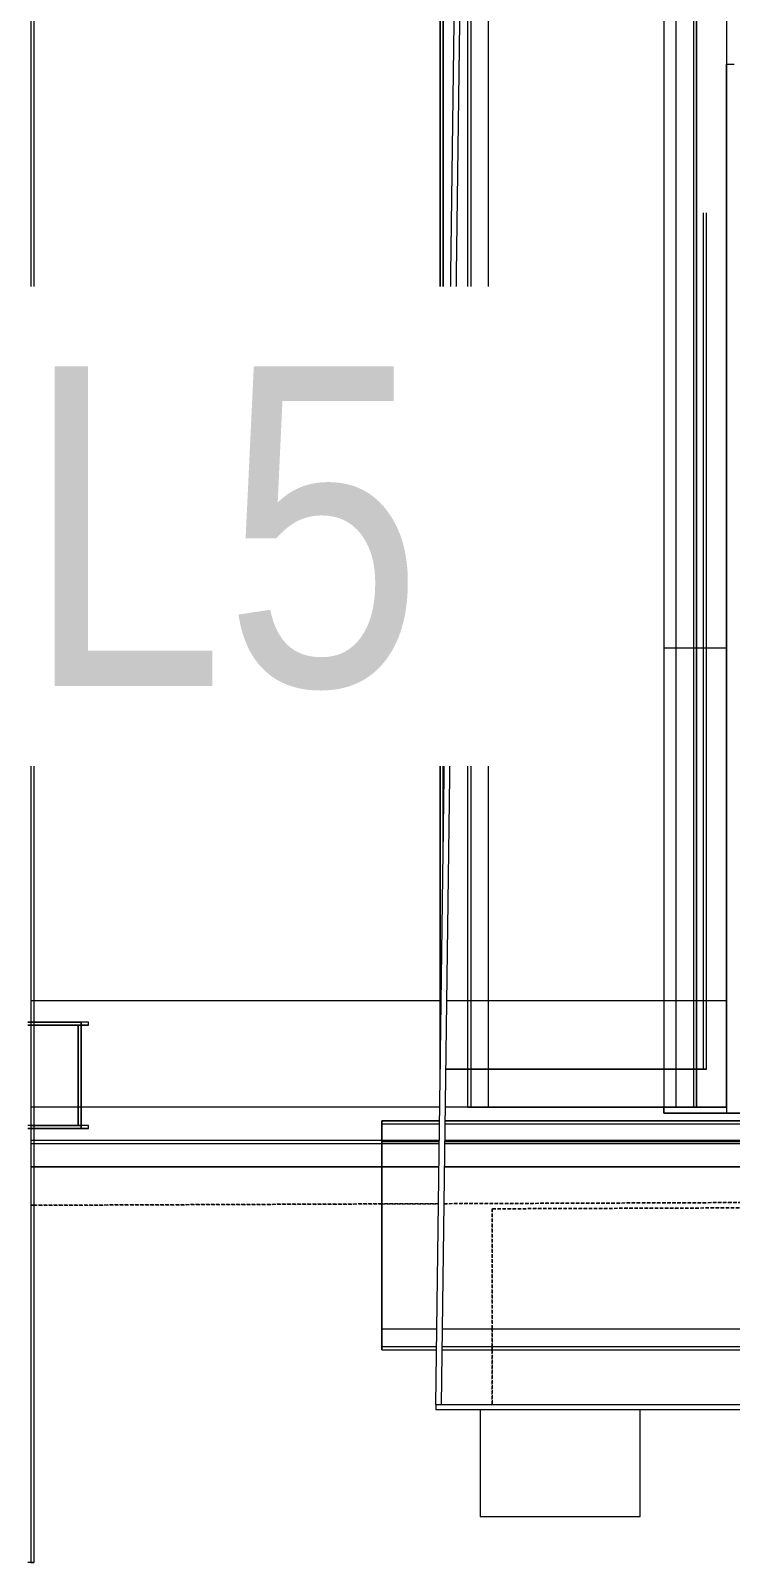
# Model space of a CAD drawing. Header units: centimetres. Extents: x -13617 to -9515, y -261 to 6553.
# Drawn here: x -12522.1 to -12456.4, y 2144 to 2287.9 of the extents above; entities that cross this region are included whole.
import ezdxf

# ---------------------------------------------------------------- set-up
doc = ezdxf.new("R2010")
doc.units = ezdxf.units.CM
for name, pattern in [('_Overhead', [0.47625, 0.3175, -0.15875]), ('_Overhead_2_', [0.47625, 0.3175, -0.15875]), ('Hidden', [0.714375, 0.47625, -0.238125])]:
    doc.linetypes.add(name, pattern=pattern)
for name, color, linetype, lineweight in [('A-DETL-HDLN', 7, 'Hidden', 9), ('A-FLOR', 7, 'Continuous', 9), ('A-GENM', 7, 'Continuous', 9), ('A-WALL', 7, 'Continuous', 9), ('E-LITE-EQPM', 7, 'Continuous', 9), ('E-LITE-EQPM-IDEN', 7, 'Continuous', 18), ('S-BEAM', 7, 'Continuous', 9), ('S-COLS', 7, 'Continuous', 9), ('S-FSTN', 7, 'Continuous', 9)]:
    doc.layers.add(name, color=color, linetype=linetype, lineweight=lineweight)
doc.styles.add('Arial_2', font='arial.ttf', dxfattribs={"width": 0.8, "height": 30})

# ---------------------------------------------------------------- blocks, each defined once
blk = doc.blocks.new('M_L Equal Angles - 25 x 25 mm-1491346-Planta patio maniobras')
at = {"layer": 'S-BEAM', "color": 254, "true_color": 0xcccccc}
for p, q in [((112.85, 1.36), (113.12, 1.36)), ((112.85, 1.36), (113.12, 1.36)), ((112.85, 1.04), (113.12, 1.04)), ((113.12, 1.36), (145.76, 1.36)), ((113.12, 1.36), (145.76, 1.36)), ((113.12, 1.04), (145.76, 1.04)), ((145.77, 1.36), (151.17, 1.36)), ((145.77, 1.36), (151.17, 1.36)), ((145.77, 1.04), (151.17, 1.04)), ((151.67, 1.36), (185.13, 1.36)), ((151.67, 1.36), (185.13, 1.36)), ((151.67, 1.04), (185.13, 1.04)), ((112.85, -1.14), (113.12, -1.14)), ((113.12, -1.14), (112.85, -1.14)), ((113.12, -1.14), (145.76, -1.14)), ((145.76, -1.14), (113.12, -1.14)), ((145.77, -1.14), (151.14, -1.14)), ((151.14, -1.14), (145.77, -1.14)), ((151.64, -1.14), (185.13, -1.14)), ((185.13, -1.14), (151.64, -1.14))]:
    blk.add_line(p, q, dxfattribs=at)
at = {"layer": 'S-BEAM', "color": 254, "linetype": 'Hidden', "true_color": 0xcccccc}
for p, q in [((112.85, 1.04), (113.12, 1.04)), ((113.12, 1.04), (145.76, 1.04)), ((145.77, 1.04), (151.17, 1.04)), ((151.67, 1.04), (185.13, 1.04))]:
    blk.add_line(p, q, dxfattribs=at)
blk = doc.blocks.new('M_L Equal Angles - 25 x 25 mm-1491318-Planta patio maniobras')
at = {"layer": 'S-BEAM', "color": 254, "true_color": 0xcccccc}
for p, q in [((112.85, 1.36), (113.12, 1.36)), ((112.85, 1.36), (113.12, 1.36)), ((112.85, 1.04), (113.12, 1.04)), ((113.12, 1.36), (145.76, 1.36)), ((113.12, 1.36), (145.76, 1.36)), ((113.12, 1.04), (145.76, 1.04)), ((145.77, 1.36), (151.17, 1.36)), ((145.77, 1.36), (151.17, 1.36)), ((145.77, 1.04), (151.17, 1.04)), ((151.67, 1.36), (185.13, 1.36)), ((151.67, 1.36), (185.13, 1.36)), ((151.67, 1.04), (185.13, 1.04)), ((112.85, -1.14), (113.12, -1.14)), ((113.12, -1.14), (112.85, -1.14)), ((113.12, -1.14), (145.76, -1.14)), ((145.76, -1.14), (113.12, -1.14)), ((145.77, -1.14), (151.14, -1.14)), ((151.14, -1.14), (145.77, -1.14)), ((151.64, -1.14), (185.13, -1.14)), ((185.13, -1.14), (151.64, -1.14))]:
    blk.add_line(p, q, dxfattribs=at)
at = {"layer": 'S-BEAM', "color": 254, "linetype": 'Hidden', "true_color": 0xcccccc}
for p, q in [((112.85, 1.04), (113.12, 1.04)), ((113.12, 1.04), (145.76, 1.04)), ((145.77, 1.04), (151.17, 1.04)), ((151.67, 1.04), (185.13, 1.04))]:
    blk.add_line(p, q, dxfattribs=at)
blk = doc.blocks.new('RVR_CERCHA_C01 - RVR_CERCHA_C01-1649010-Planta patio maniobras')
at = {"layer": 'S-BEAM', "color": 254, "true_color": 0xcccccc}
for p, q in [((0, 5), (-0.67, 5)), ((-0.67, 5), (-0.67, 4.7)), ((-0.67, 5), (0, 5)), ((-0.67, 4.7), (0, 4.7)), ((-0.67, 4.7), (0, 4.7)), ((0, 4.7), (0, 5)), ((0, -5), (0, 5)), ((0, -5), (0, 5)), ((0, 5), (0, -5)), ((0, 4.7), (0, -4.7)), ((0, -4.7), (0, 4.7)), ((0.04, -5), (0.04, 5)), ((0.04, 5), (4.44, 5)), ((0.04, 5), (2.09, 5)), ((0.04, 5), (4.44, 5)), ((4.44, 5), (0.04, 5)), ((0.04, 5), (4.44, 5)), ((2.09, 5), (0.04, 5)), ((0.04, 4.7), (4.71, 4.7)), ((0.04, 4.7), (4.44, 4.7)), ((4.44, 4.7), (0.04, 4.7)), ((4.44, 4.7), (0.04, 4.7)), ((4.44, 4.7), (0.3, 4.7)), ((0.3, 4.7), (0.3, -4.68)), ((0.3, -4.7), (0.3, 4.7)), ((0.3, 4.7), (2.09, 4.7)), ((2.09, 5), (4.71, 5)), ((4.71, 5), (2.09, 5)), ((2.09, 4.7), (4.71, 4.7)), ((4.44, 5), (4.71, 5)), ((4.44, 5), (4.71, 5)), ((4.71, 5), (4.44, 5)), ((4.44, 5), (4.71, 5)), ((4.44, 4.7), (4.71, 4.7)), ((4.71, 4.7), (4.44, 4.7)), ((4.71, 4.7), (4.44, 4.7)), ((4.71, 4.7), (4.44, 4.7)), ((4.71, 5), (5, 5)), ((5, 5), (4.71, 5)), ((4.71, 4.7), (5, 4.7)), ((4.71, 4.7), (5, 4.7)), ((0, -4.7), (-0.67, -4.7)), ((-0.67, -4.7), (-0.67, -5)), ((-0.67, -4.7), (0, -4.7)), ((-0.67, -5), (0, -5)), ((-0.67, -5), (0, -5)), ((0, -5), (0, -4.7)), ((0.04, -4.7), (4.44, -4.7)), ((0.04, -4.7), (4.71, -4.7)), ((4.44, -4.7), (0.04, -4.7)), ((4.44, -4.7), (0.04, -4.7)), ((2.09, -5), (0.04, -5)), ((0.04, -5), (4.44, -5)), ((4.44, -5), (0.04, -5)), ((4.44, -5), (0.04, -5)), ((4.44, -5), (0.04, -5)), ((0.04, -5), (2.09, -5)), ((0.3, -4.7), (4.44, -4.7)), ((2.09, -4.7), (0.3, -4.7)), ((4.71, -4.7), (2.09, -4.7)), ((4.71, -5), (2.09, -5)), ((2.09, -5), (4.71, -5)), ((4.44, -4.7), (4.71, -4.7)), ((4.71, -4.7), (4.44, -4.7)), ((4.71, -4.7), (4.44, -4.7)), ((4.44, -4.7), (4.71, -4.7)), ((4.44, -5), (4.71, -5)), ((4.71, -5), (4.44, -5)), ((4.71, -5), (4.44, -5)), ((4.71, -5), (4.44, -5)), ((4.71, -4.7), (5, -4.7)), ((5, -4.7), (4.71, -4.7)), ((5, -5), (4.71, -5)), ((4.71, -5), (5, -5))]:
    blk.add_line(p, q, dxfattribs=at)
blk = doc.blocks.new('Costanera Perfil Z - Parametrizado - Costanera Perfil Z - Parametrizado-1652053-Planta patio maniobras')
at = {"layer": 'S-BEAM', "color": 254, "true_color": 0xcccccc}
for p, q in [((8.63, 811.28), (8.63, -811.28)), ((8.9, -410.85), (8.9, -760.55)), ((8.9, -760.59), (8.9, -760.85)), ((8.9, -760.85), (8.9, -770.25)), ((8.9, -770.25), (8.9, -770.52)), ((8.9, -770.55), (8.9, -811.28)), ((8.63, -811.28), (8.34, -811.28)), ((8.63, -811.28), (8.9, -811.28)), ((8.9, -811.28), (8.63, -811.28))]:
    blk.add_line(p, q, dxfattribs=at)
blk = doc.blocks.new('RVR_Soporte Cercha _01 - RVR_Soporte Cercha _01-1653912-Planta patio maniobras')
at = {"layer": 'S-FSTN', "color": 253, "true_color": 0xaaaaaa}
for p, q in [((7.71, 5), (10.53, 5)), ((10.53, 5), (10.83, 5)), ((10.83, 5), (12.48, 5)), ((12.48, 5), (13.6, 5)), ((13.6, 5), (30.07, 5)), ((30.07, 5), (31.72, 5)), ((31.72, 5), (32.02, 5)), ((32.02, 5), (34.12, 5)), ((34.62, 5), (68.28, 5)), ((68.34, 5), (68.58, 5)), ((68.58, 5), (72.72, 5)), ((72.72, 5), (72.99, 5)), ((9.59, -5), (7.71, -5)), ((10.53, -5), (9.59, -5)), ((10.83, -5), (10.53, -5)), ((12.48, -5), (10.83, -5)), ((13.6, -5), (12.48, -5)), ((30.07, -5), (13.6, -5)), ((31.72, -5), (30.07, -5)), ((32.02, -5), (31.72, -5)), ((33.99, -5), (32.02, -5)), ((72.72, -5), (34.59, -5)), ((72.99, -5), (72.72, -5))]:
    blk.add_line(p, q, dxfattribs=at)
blk = doc.blocks.new('Costanera Perfil Z - Parametrizado - Costanera Perfil Z - Parametrizado-1658847-Planta patio maniobras')
at = {"layer": 'S-BEAM', "color": 254, "true_color": 0xcccccc}
for p, q in [((-10.45, 573.02), (-10.75, 573.02)), ((-10.75, 573.02), (-10.45, 573.02)), ((-10.75, 573.02), (-10.75, 567.88)), ((-10.75, 573.02), (-10.75, 567.88)), ((-8.8, 573.02), (-10.45, 573.02)), ((-10.45, 573.02), (-8.8, 573.02)), ((-8.8, 573.02), (-10.45, 573.02)), ((-10.45, 573.02), (-8.8, 573.02)), ((-10.45, 573.02), (-10.45, 567.87)), ((-10.45, 573.02), (-10.45, 567.87)), ((-8.8, 573.02), (-8.8, 567.85)), ((-8.8, 573.02), (-8.8, 567.85)), ((8.8, 573.02), (-8.75, 573.02)), ((-8.75, 573.02), (8.8, 573.02)), ((10.45, 573.02), (8.8, 573.02)), ((8.8, 573.02), (10.45, 573.02)), ((10.45, 573.02), (8.8, 573.02)), ((8.8, 573.02), (10.45, 573.02)), ((8.8, 573.02), (8.8, 567.62)), ((8.8, 573.02), (8.8, 567.62)), ((10.75, 573.02), (10.45, 573.02)), ((10.45, 573.02), (10.75, 573.02)), ((10.45, 573.02), (10.45, 567.59)), ((10.45, 573.02), (10.45, 567.59)), ((10.75, 567.59), (10.75, 573.02)), ((10.75, 573.02), (10.75, 567.59)), ((-10.75, 567.38), (-10.75, -527.34)), ((-10.75, 567.38), (-10.75, -527.34)), ((-10.45, 567.37), (-10.45, -527.34)), ((-10.45, 567.37), (-10.45, -527.34)), ((-8.8, 567.35), (-8.8, -527.34)), ((-8.8, 567.35), (-8.8, -527.34)), ((8.8, 567.12), (8.8, -554.4)), ((8.8, 567.12), (8.8, -554.4)), ((10.45, 567.09), (10.45, -554.4)), ((10.45, 567.09), (10.45, -554.4)), ((10.75, -554.4), (10.75, 567.09)), ((10.75, 567.09), (10.75, -554.4))]:
    blk.add_line(p, q, dxfattribs=at)
blk = doc.blocks.new('Costanera Perfil Z - Parametrizado - Costanera Perfil Z - Parametrizado-1658886-Planta patio maniobras')
at = {"layer": 'S-BEAM', "color": 254, "true_color": 0xcccccc}
for p, q in [((-10.45, 573.02), (-10.75, 573.02)), ((-10.75, 573.02), (-10.45, 573.02)), ((-10.75, 573.02), (-10.75, 567.88)), ((-10.75, 573.02), (-10.75, 567.88)), ((-8.8, 573.02), (-10.45, 573.02)), ((-10.45, 573.02), (-8.8, 573.02)), ((-8.8, 573.02), (-10.45, 573.02)), ((-10.45, 573.02), (-8.8, 573.02)), ((-10.45, 573.02), (-10.45, 567.87)), ((-10.45, 573.02), (-10.45, 567.87)), ((-8.8, 573.02), (-8.8, 567.85)), ((-8.8, 573.02), (-8.8, 567.85)), ((8.8, 573.02), (-8.75, 573.02)), ((-8.75, 573.02), (8.8, 573.02)), ((10.45, 573.02), (8.8, 573.02)), ((8.8, 573.02), (10.45, 573.02)), ((10.45, 573.02), (8.8, 573.02)), ((8.8, 573.02), (10.45, 573.02)), ((8.8, 573.02), (8.8, 567.62)), ((8.8, 573.02), (8.8, 567.62)), ((10.75, 573.02), (10.45, 573.02)), ((10.45, 573.02), (10.75, 573.02)), ((10.45, 573.02), (10.45, 567.59)), ((10.45, 573.02), (10.45, 567.59)), ((10.75, 567.59), (10.75, 573.02)), ((10.75, 573.02), (10.75, 567.59)), ((-10.75, 567.38), (-10.75, -527.34)), ((-10.75, 567.38), (-10.75, -527.34)), ((-10.45, 567.37), (-10.45, -527.34)), ((-10.45, 567.37), (-10.45, -527.34)), ((-8.8, 567.35), (-8.8, -527.34)), ((-8.8, 567.35), (-8.8, -527.34)), ((8.8, 567.12), (8.8, -554.4)), ((8.8, 567.12), (8.8, -554.4)), ((10.45, 567.09), (10.45, -554.4)), ((10.45, 567.09), (10.45, -554.4)), ((10.75, -554.4), (10.75, 567.09)), ((10.75, 567.09), (10.75, -554.4))]:
    blk.add_line(p, q, dxfattribs=at)
blk = doc.blocks.new('Costanera Perfil Z - Parametrizado - Costanera Perfil Z - Parametrizado-V27-Planta patio maniobras')
at = {"layer": 'S-BEAM', "color": 254, "true_color": 0xcccccc}
for p, q in [((-10.45, 573.02), (-10.75, 573.02)), ((-10.75, 573.02), (-10.45, 573.02)), ((-10.75, 573.02), (-10.75, 567.88)), ((-10.75, 573.02), (-10.75, 567.88)), ((-8.8, 573.02), (-10.45, 573.02)), ((-10.45, 573.02), (-8.8, 573.02)), ((-8.8, 573.02), (-10.45, 573.02)), ((-10.45, 573.02), (-8.8, 573.02)), ((-10.45, 573.02), (-10.45, 567.87)), ((-10.45, 573.02), (-10.45, 567.87)), ((-8.8, 573.02), (-8.8, 567.85)), ((-8.8, 573.02), (-8.8, 567.85)), ((8.8, 573.02), (-8.75, 573.02)), ((-8.75, 573.02), (8.8, 573.02)), ((10.45, 573.02), (8.8, 573.02)), ((8.8, 573.02), (10.45, 573.02)), ((10.45, 573.02), (8.8, 573.02)), ((8.8, 573.02), (10.45, 573.02)), ((8.8, 573.02), (8.8, 567.62)), ((8.8, 573.02), (8.8, 567.62)), ((10.75, 573.02), (10.45, 573.02)), ((10.45, 573.02), (10.75, 573.02)), ((10.45, 573.02), (10.45, 567.59)), ((10.45, 573.02), (10.45, 567.59)), ((10.75, 567.59), (10.75, 573.02)), ((10.75, 573.02), (10.75, 567.59)), ((-10.75, 567.38), (-10.75, -527.34)), ((-10.75, 567.38), (-10.75, -527.34)), ((-10.45, 567.37), (-10.45, -527.34)), ((-10.45, 567.37), (-10.45, -527.34)), ((-8.8, 567.35), (-8.8, -527.34)), ((-8.8, 567.35), (-8.8, -527.34)), ((8.8, 567.12), (8.8, -554.4)), ((8.8, 567.12), (8.8, -554.4)), ((10.45, 567.09), (10.45, -554.4)), ((10.45, 567.09), (10.45, -554.4)), ((10.75, -554.4), (10.75, 567.09)), ((10.75, 567.09), (10.75, -554.4))]:
    blk.add_line(p, q, dxfattribs=at)
blk = doc.blocks.new('Costanera Perfil Z - Parametrizado - Costanera Perfil Z - Parametrizado-V28-Planta patio maniobras')
at = {"layer": 'S-BEAM', "color": 254, "true_color": 0xcccccc}
for p, q in [((-10.45, 573.02), (-10.75, 573.02)), ((-10.75, 573.02), (-10.45, 573.02)), ((-10.75, 573.02), (-10.75, 567.88)), ((-10.75, 573.02), (-10.75, 567.88)), ((-8.8, 573.02), (-10.45, 573.02)), ((-10.45, 573.02), (-8.8, 573.02)), ((-8.8, 573.02), (-10.45, 573.02)), ((-10.45, 573.02), (-8.8, 573.02)), ((-10.45, 573.02), (-10.45, 567.87)), ((-10.45, 573.02), (-10.45, 567.87)), ((-8.8, 573.02), (-8.8, 567.85)), ((-8.8, 573.02), (-8.8, 567.85)), ((8.8, 573.02), (-8.75, 573.02)), ((-8.75, 573.02), (8.8, 573.02)), ((10.45, 573.02), (8.8, 573.02)), ((8.8, 573.02), (10.45, 573.02)), ((10.45, 573.02), (8.8, 573.02)), ((8.8, 573.02), (10.45, 573.02)), ((8.8, 573.02), (8.8, 567.62)), ((8.8, 573.02), (8.8, 567.62)), ((10.75, 573.02), (10.45, 573.02)), ((10.45, 573.02), (10.75, 573.02)), ((10.45, 573.02), (10.45, 567.59)), ((10.45, 573.02), (10.45, 567.59)), ((10.75, 567.59), (10.75, 573.02)), ((10.75, 573.02), (10.75, 567.59)), ((-10.75, 567.38), (-10.75, -527.34)), ((-10.75, 567.38), (-10.75, -527.34)), ((-10.45, 567.37), (-10.45, -527.34)), ((-10.45, 567.37), (-10.45, -527.34)), ((-8.8, 567.35), (-8.8, -527.34)), ((-8.8, 567.35), (-8.8, -527.34)), ((8.8, 567.12), (8.8, -554.4)), ((8.8, 567.12), (8.8, -554.4)), ((10.45, 567.09), (10.45, -554.4)), ((10.45, 567.09), (10.45, -554.4)), ((10.75, -554.4), (10.75, 567.09)), ((10.75, 567.09), (10.75, -554.4))]:
    blk.add_line(p, q, dxfattribs=at)
blk = doc.blocks.new('Costanera Perfil Z - Parametrizado - Costanera Perfil Z - Parametrizado-V29-Planta patio maniobras')
at = {"layer": 'S-BEAM', "color": 254, "true_color": 0xcccccc}
for p, q in [((-10.45, 573.02), (-10.75, 573.02)), ((-10.75, 573.02), (-10.45, 573.02)), ((-10.75, 573.02), (-10.75, 567.88)), ((-10.75, 573.02), (-10.75, 567.88)), ((-8.8, 573.02), (-10.45, 573.02)), ((-10.45, 573.02), (-8.8, 573.02)), ((-8.8, 573.02), (-10.45, 573.02)), ((-10.45, 573.02), (-8.8, 573.02)), ((-10.45, 573.02), (-10.45, 567.87)), ((-10.45, 573.02), (-10.45, 567.87)), ((-8.8, 573.02), (-8.8, 567.85)), ((-8.8, 573.02), (-8.8, 567.85)), ((8.8, 573.02), (-8.75, 573.02)), ((-8.75, 573.02), (8.8, 573.02)), ((10.45, 573.02), (8.8, 573.02)), ((8.8, 573.02), (10.45, 573.02)), ((10.45, 573.02), (8.8, 573.02)), ((8.8, 573.02), (10.45, 573.02)), ((8.8, 573.02), (8.8, 567.62)), ((8.8, 573.02), (8.8, 567.62)), ((10.75, 573.02), (10.45, 573.02)), ((10.45, 573.02), (10.75, 573.02)), ((10.45, 573.02), (10.45, 567.59)), ((10.45, 573.02), (10.45, 567.59)), ((10.75, 567.59), (10.75, 573.02)), ((10.75, 573.02), (10.75, 567.59)), ((-10.75, 567.38), (-10.75, -527.34)), ((-10.75, 567.38), (-10.75, -527.34)), ((-10.45, 567.37), (-10.45, -527.34)), ((-10.45, 567.37), (-10.45, -527.34)), ((-8.8, 567.35), (-8.8, -527.34)), ((-8.8, 567.35), (-8.8, -527.34)), ((8.8, 567.12), (8.8, -554.4)), ((8.8, 567.12), (8.8, -554.4)), ((10.45, 567.09), (10.45, -554.4)), ((10.45, 567.09), (10.45, -554.4)), ((10.75, -554.4), (10.75, 567.09)), ((10.75, 567.09), (10.75, -554.4))]:
    blk.add_line(p, q, dxfattribs=at)
blk = doc.blocks.new('Costanera Perfil Z - Parametrizado - Costanera Perfil Z - Parametrizado-V30-Planta patio maniobras')
at = {"layer": 'S-BEAM', "color": 254, "true_color": 0xcccccc}
for p, q in [((-10.45, 573.02), (-10.75, 573.02)), ((-10.75, 573.02), (-10.45, 573.02)), ((-10.75, 573.02), (-10.75, 567.88)), ((-10.75, 573.02), (-10.75, 567.88)), ((-8.8, 573.02), (-10.45, 573.02)), ((-10.45, 573.02), (-8.8, 573.02)), ((-8.8, 573.02), (-10.45, 573.02)), ((-10.45, 573.02), (-8.8, 573.02)), ((-10.45, 573.02), (-10.45, 567.87)), ((-10.45, 573.02), (-10.45, 567.87)), ((-8.8, 573.02), (-8.8, 567.85)), ((-8.8, 573.02), (-8.8, 567.85)), ((8.8, 573.02), (-8.75, 573.02)), ((-8.75, 573.02), (8.8, 573.02)), ((10.45, 573.02), (8.8, 573.02)), ((8.8, 573.02), (10.45, 573.02)), ((10.45, 573.02), (8.8, 573.02)), ((8.8, 573.02), (10.45, 573.02)), ((8.8, 573.02), (8.8, 567.62)), ((8.8, 573.02), (8.8, 567.62)), ((10.75, 573.02), (10.45, 573.02)), ((10.45, 573.02), (10.75, 573.02)), ((10.45, 573.02), (10.45, 567.59)), ((10.45, 573.02), (10.45, 567.59)), ((10.75, 567.59), (10.75, 573.02)), ((10.75, 573.02), (10.75, 567.59)), ((-10.75, 567.38), (-10.75, -527.34)), ((-10.75, 567.38), (-10.75, -527.34)), ((-10.45, 567.37), (-10.45, -527.34)), ((-10.45, 567.37), (-10.45, -527.34)), ((-8.8, 567.35), (-8.8, -527.34)), ((-8.8, 567.35), (-8.8, -527.34)), ((8.8, 567.12), (8.8, -554.4)), ((8.8, 567.12), (8.8, -554.4)), ((10.45, 567.09), (10.45, -554.4)), ((10.45, 567.09), (10.45, -554.4)), ((10.75, -554.4), (10.75, 567.09)), ((10.75, 567.09), (10.75, -554.4))]:
    blk.add_line(p, q, dxfattribs=at)
blk = doc.blocks.new('Costanera Perfil Z - Parametrizado - Costanera Perfil Z - Parametrizado-V31-Planta patio maniobras')
at = {"layer": 'S-BEAM', "color": 254, "true_color": 0xcccccc}
for p, q in [((-10.45, 573.02), (-10.75, 573.02)), ((-10.75, 573.02), (-10.45, 573.02)), ((-10.75, 573.02), (-10.75, 567.88)), ((-10.75, 573.02), (-10.75, 567.88)), ((-8.8, 573.02), (-10.45, 573.02)), ((-10.45, 573.02), (-8.8, 573.02)), ((-8.8, 573.02), (-10.45, 573.02)), ((-10.45, 573.02), (-8.8, 573.02)), ((-10.45, 573.02), (-10.45, 567.87)), ((-10.45, 573.02), (-10.45, 567.87)), ((-8.8, 573.02), (-8.8, 567.85)), ((-8.8, 573.02), (-8.8, 567.85)), ((8.8, 573.02), (-8.75, 573.02)), ((-8.75, 573.02), (8.8, 573.02)), ((10.45, 573.02), (8.8, 573.02)), ((8.8, 573.02), (10.45, 573.02)), ((10.45, 573.02), (8.8, 573.02)), ((8.8, 573.02), (10.45, 573.02)), ((8.8, 573.02), (8.8, 567.62)), ((8.8, 573.02), (8.8, 567.62)), ((10.75, 573.02), (10.45, 573.02)), ((10.45, 573.02), (10.75, 573.02)), ((10.45, 573.02), (10.45, 567.59)), ((10.45, 573.02), (10.45, 567.59)), ((10.75, 567.59), (10.75, 573.02)), ((10.75, 573.02), (10.75, 567.59)), ((-10.75, 567.38), (-10.75, -527.34)), ((-10.75, 567.38), (-10.75, -527.34)), ((-10.45, 567.37), (-10.45, -527.34)), ((-10.45, 567.37), (-10.45, -527.34)), ((-8.8, 567.35), (-8.8, -527.34)), ((-8.8, 567.35), (-8.8, -527.34)), ((8.8, 567.12), (8.8, -554.4)), ((8.8, 567.12), (8.8, -554.4)), ((10.45, 567.09), (10.45, -554.4)), ((10.45, 567.09), (10.45, -554.4)), ((10.75, -554.4), (10.75, 567.09)), ((10.75, 567.09), (10.75, -554.4))]:
    blk.add_line(p, q, dxfattribs=at)
blk = doc.blocks.new('Costanera Perfil Z - Parametrizado - Costanera Perfil Z - Parametrizado-V32-Planta patio maniobras')
at = {"layer": 'S-BEAM', "color": 254, "true_color": 0xcccccc}
for p, q in [((-10.45, 573.02), (-10.75, 573.02)), ((-10.75, 573.02), (8.8, 573.02)), ((-10.75, 573.02), (-10.75, 567.88)), ((-10.75, 573.02), (-10.75, 567.88)), ((8.8, 573.02), (-10.45, 573.02)), ((-10.45, 573.02), (-8.8, 573.02)), ((-8.8, 573.02), (-10.45, 573.02)), ((-10.45, 573.02), (-10.45, 567.87)), ((-10.45, 573.02), (-10.45, 567.87)), ((-8.8, 573.02), (-8.8, 567.85)), ((-8.8, 573.02), (-8.8, 567.85)), ((10.45, 573.02), (8.8, 573.02)), ((8.8, 573.02), (10.45, 573.02)), ((10.45, 573.02), (8.8, 573.02)), ((8.8, 573.02), (10.75, 573.02)), ((8.8, 573.02), (8.8, 567.62)), ((8.8, 573.02), (8.8, 567.62)), ((10.75, 573.02), (10.45, 573.02)), ((10.45, 573.02), (10.45, 567.59)), ((10.45, 573.02), (10.45, 567.59)), ((10.75, 567.59), (10.75, 573.02)), ((10.75, 573.02), (10.75, 567.59)), ((-10.75, 567.38), (-10.75, -527.34)), ((-10.75, 567.38), (-10.75, -527.34)), ((-10.45, 567.37), (-10.45, -527.34)), ((-10.45, 567.37), (-10.45, -527.34)), ((-8.8, 567.35), (-8.8, -527.34)), ((-8.8, 567.35), (-8.8, -527.34)), ((8.8, 567.12), (8.8, -554.4)), ((8.8, 567.12), (8.8, -554.4)), ((10.45, 567.09), (10.45, -554.4)), ((10.45, 567.09), (10.45, -554.4)), ((10.75, -554.4), (10.75, 567.09)), ((10.75, 567.09), (10.75, -554.4))]:
    blk.add_line(p, q, dxfattribs=at)
blk = doc.blocks.new('Costanera Perfil Z - Parametrizado - Costanera Perfil Z - Parametrizado-1662729-Planta patio maniobras')
at = {"layer": 'S-BEAM', "color": 254, "true_color": 0xcccccc}
for p, q in [((-8.8, -998.59), (-8.8, -1932.33)), ((-8.8, -998.59), (-8.8, -1932.33)), ((-10.45, -1752.08), (-10.45, -1932.33)), ((-10.45, -1752.08), (-10.45, -1932.33)), ((-10.75, -1774.61), (-10.75, -1932.33)), ((-10.75, -1774.61), (-10.75, -1932.33)), ((8.8, -1833.57), (8.8, -1932.33)), ((8.8, -1833.6), (8.8, -1932.33)), ((10.45, -1833.6), (10.45, -1932.33)), ((10.75, -1932.33), (10.75, -1833.57)), ((10.45, -1834.27), (10.45, -1932.33)), ((10.75, -1834.3), (10.75, -1932.33)), ((-10.45, -1932.33), (-10.75, -1932.33)), ((-10.75, -1932.33), (-10.45, -1932.33)), ((-8.8, -1932.33), (-10.45, -1932.33)), ((-10.45, -1932.33), (-8.8, -1932.33)), ((-8.8, -1932.33), (-10.45, -1932.33)), ((-10.45, -1932.33), (-8.8, -1932.33)), ((7.67, -1932.33), (-8.8, -1932.33)), ((-8.8, -1932.33), (7.67, -1932.33)), ((8.8, -1932.33), (7.67, -1932.33)), ((7.67, -1932.33), (8.8, -1932.33)), ((10.45, -1932.33), (8.8, -1932.33)), ((8.8, -1932.33), (10.45, -1932.33)), ((10.45, -1932.33), (8.8, -1932.33)), ((8.8, -1932.33), (10.45, -1932.33)), ((10.75, -1932.33), (10.45, -1932.33)), ((10.45, -1932.33), (10.75, -1932.33))]:
    blk.add_line(p, q, dxfattribs=at)
blk = doc.blocks.new('Costanera Perfil Z - Parametrizado - Costanera Perfil Z - Parametrizado-V64-Planta patio maniobras')
at = {"layer": 'S-BEAM', "color": 254, "true_color": 0xcccccc}
for p, q in [((-8.8, -998.59), (-8.8, -1932.33)), ((-8.8, -998.59), (-8.8, -1932.33)), ((-10.45, -1752.08), (-10.45, -1932.33)), ((-10.45, -1752.08), (-10.45, -1932.33)), ((-10.75, -1774.61), (-10.75, -1932.33)), ((-10.75, -1774.61), (-10.75, -1932.33)), ((8.8, -1819.04), (8.8, -1932.33)), ((8.8, -1819.07), (8.8, -1932.33)), ((10.45, -1819.07), (10.45, -1932.33)), ((10.75, -1932.33), (10.75, -1819.04)), ((10.45, -1819.64), (10.45, -1932.33)), ((10.75, -1819.78), (10.75, -1932.33)), ((7.67, -1932.33), (-10.75, -1932.33)), ((-10.75, -1932.33), (-10.45, -1932.33)), ((-10.45, -1932.33), (-8.8, -1932.33)), ((-8.8, -1932.33), (-10.45, -1932.33)), ((-10.45, -1932.33), (7.67, -1932.33)), ((8.8, -1932.33), (7.67, -1932.33)), ((7.67, -1932.33), (8.8, -1932.33)), ((8.8, -1932.33), (10.45, -1932.33)), ((10.45, -1932.33), (8.8, -1932.33)), ((8.8, -1932.33), (10.45, -1932.33)), ((10.45, -1932.33), (10.75, -1932.33))]:
    blk.add_line(p, q, dxfattribs=at)
blk = doc.blocks.new('Costaneras Perfil C - 50 x 250-1666462-Planta patio maniobras')
at = {"layer": 'S-BEAM', "color": 254, "true_color": 0xcccccc}
for p, q in [((866.63, 12.5), (786.23, 12.5)), ((786.23, 12.2), (866.63, 12.2)), ((786.68, 12.2), (866.63, 12.2)), ((866.63, 12.5), (786.71, 12.5)), ((866.63, 11.56), (866.63, 12.5)), ((866.63, 12.5), (866.63, 12.2)), ((866.63, 12.2), (866.63, 11.56)), ((866.63, 11.26), (866.63, 11.56)), ((866.63, 11.56), (866.63, 11.26)), ((866.63, 9.61), (866.63, 11.26)), ((866.63, 11.26), (866.63, 9.61)), ((866.63, 8.49), (866.63, 9.61)), ((866.63, 9.61), (866.63, 8.49)), ((866.63, -7.98), (866.63, 8.49)), ((866.63, 8.49), (866.63, -7.98)), ((866.63, -9.63), (866.63, -7.98)), ((866.63, -7.98), (866.63, -9.63)), ((866.63, -9.93), (866.63, -9.63)), ((866.63, -9.63), (866.63, -9.93)), ((866.63, -11.98), (866.63, -9.93)), ((866.63, -9.93), (866.63, -11.98)), ((-1286.12, -12.5), (866.63, -12.5)), ((866.63, -12.5), (-1286.12, -12.5)), ((-1229, -12.2), (845.25, -12.2)), ((845.25, -12.2), (-1229, -12.2))]:
    blk.add_line(p, q, dxfattribs=at)
blk = doc.blocks.new('PQ_RVR_EST-01_ZZ_ZZ_MO_T_A_rvt-1-Planta patio maniobras')
at = {"layer": 'A-FLOR', "color": 254, "linetype": '_Overhead', "true_color": 0xd4d4d4}
for p, q in [((-11800.95, 2180.32), (-12483.28, 2177.71)), ((-12483.28, 2177.71), (-11800.95, 2180.32)), ((-11388.75, 2181.4), (-12478.73, 2177.23)), ((-12478.73, 2177.23), (-11608.8, 2180.56)), ((-12521.75, 2177.56), (-12522.02, 2177.56)), ((-12522.02, 2177.56), (-12521.75, 2177.56)), ((-12489.11, 2177.69), (-12521.75, 2177.56)), ((-12521.75, 2177.56), (-12489.11, 2177.69)), ((-12483.78, 2177.71), (-12489.1, 2177.69)), ((-12489.1, 2177.69), (-12483.78, 2177.71)), ((-12478.73, 2166), (-12478.73, 2177.23)), ((-12478.73, 2177.23), (-12478.73, 2166)), ((-12478.73, 2164.31), (-12478.73, 2165.96)), ((-12478.73, 2165.96), (-12478.73, 2164.31)), ((-12478.73, 2164.01), (-12478.73, 2164.31)), ((-12478.73, 2164.31), (-12478.73, 2164.01)), ((-12478.73, 2158.84), (-12478.73, 2164.01)), ((-12478.73, 2164.01), (-12478.73, 2158.84))]:
    blk.add_line(p, q, dxfattribs=at)
at = {"layer": 'S-BEAM', "color": 254, "true_color": 0xcccccc}
for p, q in [((-12462.64, 2691.46), (-12462.64, 2186.2)), ((-12462.64, 2691.46), (-12462.64, 2186.78)), ((-12456.74, 2691.46), (-12456.74, 2186.2)), ((-12462.64, 2686.54), (-12462.64, 2186.2)), ((-12462.64, 2301.57), (-12462.64, 2186.78)), ((-12462.64, 2186.2), (-12450.14, 2186.2)), ((-12456.74, 2186.2), (-12462.64, 2186.2))]:
    blk.add_line(p, q, dxfattribs=at)
at = {"layer": 'S-COLS', "color": 253, "true_color": 0xaaaaaa}
for p, q in [((-12456.74, 2301.61), (-12456.74, 2229.87)), ((-12456.74, 2300.77), (-12456.74, 2284.69)), ((-12462.64, 2299.46), (-12462.64, 2284.83)), ((-12462.64, 2284.83), (-12462.64, 2270.28)), ((-12456.74, 2284.69), (-12456.03, 2284.69)), ((-12456.74, 2186.78), (-12456.74, 2284.69)), ((-12462.64, 2270.28), (-12462.64, 2229.87)), ((-12461.52, 2229.87), (-12462.64, 2229.87)), ((-12459.87, 2229.87), (-12461.52, 2229.87)), ((-12459.57, 2229.87), (-12459.87, 2229.87)), ((-12458.63, 2229.87), (-12459.57, 2229.87)), ((-12456.74, 2229.87), (-12458.63, 2229.87)), ((-12456.74, 2196.78), (-12456.74, 2229.87)), ((-12462.64, 2186.78), (-12456.74, 2186.78)), ((-12462.64, 2186.2), (-12462.64, 2186.78)), ((-12450.14, 2186.2), (-12462.64, 2186.2))]:
    blk.add_line(p, q, dxfattribs=at)
at = {"layer": 'S-BEAM', "color": 254, "linetype": '_Overhead', "lineweight": 9, "true_color": 0xd4d4d4}
for name, p, rotation in [('Costaneras Perfil C - 50 x 250-1666462-Planta patio maniobras', (-12471.13, 3056.96), 270), ('RVR_CERCHA_C01 - RVR_CERCHA_C01-1649010-Planta patio maniobras', (-12517.31, 2189.76), 180), ('Costanera Perfil Z - Parametrizado - Costanera Perfil Z - Parametrizado-1658847-Planta patio maniobras', (-11916.09, 2174.75), 89.99999999999964), ('Costanera Perfil Z - Parametrizado - Costanera Perfil Z - Parametrizado-V31-Planta patio maniobras', (-11916.09, 2174.75), 89.99999999999964), ('Costanera Perfil Z - Parametrizado - Costanera Perfil Z - Parametrizado-1658886-Planta patio maniobras', (-11916.08, 2174.75), 89.99999999999964), ('Costanera Perfil Z - Parametrizado - Costanera Perfil Z - Parametrizado-V27-Planta patio maniobras', (-11916.08, 2174.75), 89.99999999999964), ('Costanera Perfil Z - Parametrizado - Costanera Perfil Z - Parametrizado-V28-Planta patio maniobras', (-11916.08, 2174.75), 89.99999999999964), ('Costanera Perfil Z - Parametrizado - Costanera Perfil Z - Parametrizado-V29-Planta patio maniobras', (-11916.08, 2174.75), 89.99999999999964), ('Costanera Perfil Z - Parametrizado - Costanera Perfil Z - Parametrizado-V30-Planta patio maniobras', (-11916.08, 2174.75), 89.99999999999964), ('Costanera Perfil Z - Parametrizado - Costanera Perfil Z - Parametrizado-V32-Planta patio maniobras', (-11916.08, 2174.75), 89.99999999999964)]:
    blk.add_blockref(name, p, dxfattribs=dict(at, rotation=rotation))
for name, p in [('Costanera Perfil Z - Parametrizado - Costanera Perfil Z - Parametrizado-1662729-Planta patio maniobras', (-12470.31, 4119.11)), ('Costanera Perfil Z - Parametrizado - Costanera Perfil Z - Parametrizado-V64-Planta patio maniobras', (-12470.31, 4119.11)), ('Costanera Perfil Z - Parametrizado - Costanera Perfil Z - Parametrizado-1652053-Planta patio maniobras', (-12530.66, 2955.31)), ('M_L Equal Angles - 25 x 25 mm-1491346-Planta patio maniobras', (-12634.87, 2182.32)), ('M_L Equal Angles - 25 x 25 mm-1491318-Planta patio maniobras', (-12634.87, 2182.32))]:
    blk.add_blockref(name, p, dxfattribs=at)
at = {"layer": 'S-FSTN', "color": 254, "linetype": '_Overhead', "lineweight": 9, "true_color": 0xd4d4d4, "rotation": 180}
blk.add_blockref('RVR_Soporte Cercha _01 - RVR_Soporte Cercha _01-1653912-Planta patio maniobras', (-12449.03, 2191.78), dxfattribs=at)
blk = doc.blocks.new('RVR-PQ-Canal ALL-Basado en cara - 100 x 150 x Sin camara-1845761-Planta patio maniobras')
at = {"layer": 'A-GENM', "color": 254, "true_color": 0xd4d4d4}
for p, q in [((-12464.86, 2158.34), (-12479.86, 2158.34)), ((-12479.86, 2158.34), (-12479.86, 2148.34)), ((-12464.86, 2148.34), (-12464.86, 2158.34)), ((-12479.86, 2148.34), (-12464.86, 2148.34))]:
    blk.add_line(p, q, dxfattribs=at)
blk = doc.blocks.new('PQ_RVR_ARQ-01_ZZ_ZZ_MO_T_A_rvt-1-Planta patio maniobras')
at = {"layer": 'A-FLOR', "color": 254, "linetype": '_Overhead_2_', "true_color": 0xd4d4d4}
for p, q in [((-11800.95, 2180.32), (-12483.28, 2177.71)), ((-12483.28, 2177.71), (-11800.95, 2180.32)), ((-11388.75, 2181.4), (-12478.73, 2177.23)), ((-12478.73, 2177.23), (-11608.8, 2180.56)), ((-12521.75, 2177.56), (-12522.02, 2177.56)), ((-12522.02, 2177.56), (-12521.75, 2177.56)), ((-12489.11, 2177.69), (-12521.75, 2177.56)), ((-12521.75, 2177.56), (-12489.11, 2177.69)), ((-12483.78, 2177.71), (-12489.1, 2177.69)), ((-12489.1, 2177.69), (-12483.78, 2177.71)), ((-12478.73, 2166), (-12478.73, 2177.23)), ((-12478.73, 2177.23), (-12478.73, 2166)), ((-12478.73, 2164.31), (-12478.73, 2165.96)), ((-12478.73, 2165.96), (-12478.73, 2164.31)), ((-12478.73, 2164.01), (-12478.73, 2164.31)), ((-12478.73, 2164.31), (-12478.73, 2164.01)), ((-12478.73, 2158.84), (-12478.73, 2164.01)), ((-12478.73, 2164.01), (-12478.73, 2158.84))]:
    blk.add_line(p, q, dxfattribs=at)
at = {"layer": 'A-WALL', "color": 253, "true_color": 0xaaaaaa}
for p, q in [((-12484.03, 2158.84), (-12481.15, 2374.76)), ((-12480.65, 2374.75), (-12483.53, 2158.84)), ((-12484.03, 2158.84), (-12484.04, 2158.34)), ((-12484.03, 2158.84), (-12483.53, 2158.84)), ((-12483.53, 2158.84), (-11388.75, 2158.84)), ((-11388.75, 2158.34), (-12484.04, 2158.34))]:
    blk.add_line(p, q, dxfattribs=at)
at = {"layer": 'A-GENM', "color": 254, "lineweight": 18, "true_color": 0xd4d4d4}
blk.add_blockref('RVR-PQ-Canal ALL-Basado en cara - 100 x 150 x Sin camara-1845761-Planta patio maniobras', (0, 0), dxfattribs=at)
blk = doc.blocks.new('PROLIT_V_3_AS_206W - Standart-V158-Planta patio maniobras')
at = {"layer": 'A-DETL-HDLN', "color": 30, "linetype": 'Continuous', "lineweight": 25, "true_color": 0xff8000}
for p, q in [((-12490.14, 2253.78), (-12490.15, 2253.78)), ((-12492.61, 2251.57), (-12492.63, 2251.57)), ((-12488.03, 2251.51), (-12488.05, 2251.51)), ((-12492.93, 2229.57), (-12492.9, 2229.57)), ((-12488.35, 2229.51), (-12488.33, 2229.51)), ((-12491.27, 2229.15), (-12491.25, 2229.15))]:
    blk.add_line(p, q, dxfattribs=at)
at = {"layer": 'E-LITE-EQPM', "color": 30, "lineweight": 25, "true_color": 0xff8000}
for p, q in [((-12497.17, 2257.97), (-12498.64, 2257.99)), ((-12498.4, 2257.99), (-12498.64, 2257.99)), ((-12498.64, 2257.99), (-12498.64, 2257.69)), ((-12498.64, 2257.69), (-12498.64, 2257.99)), ((-12497.94, 2258.98), (-12497.96, 2257.98)), ((-12497.94, 2258.98), (-12497.13, 2258.97)), ((-12497.13, 2258.97), (-12497.14, 2257.97)), ((-12497.13, 2258.97), (-12496.16, 2258.96)), ((-12496.16, 2258.96), (-12496.18, 2257.96)), ((-12496.16, 2258.96), (-12496.01, 2258.96)), ((-12496.01, 2258.96), (-12496.03, 2257.96)), ((-12524.06, 2257.3), (-12524.49, 2224.7)), ((-12499.99, 2257.48), (-12523.55, 2257.79)), ((-12500.22, 2257.71), (-12499.68, 2257.71)), ((-12500.22, 2257.71), (-12500.22, 2257.48)), ((-12499.69, 2256.93), (-12500, 2256.93)), ((-12499.68, 2257.71), (-12499.69, 2256.93)), ((-12499.69, 2256.93), (-12494.32, 2256.85)), ((-12494.92, 2257.64), (-12499.68, 2257.71)), ((-12497.17, 2257.97), (-12497.17, 2257.67)), ((-12497.17, 2257.67), (-12497.17, 2257.97)), ((-12486.13, 2257.82), (-12497.17, 2257.97)), ((-12494.92, 2257.64), (-12486.33, 2257.53)), ((-12494.31, 2257.63), (-12494.32, 2256.85)), ((-12494.01, 2256.85), (-12494.32, 2256.85)), ((-12490.74, 2257.35), (-12494.01, 2257.4)), ((-12493.78, 2257.39), (-12493.78, 2257.63)), ((-12490.29, 2253.79), (-12490.25, 2256.85)), ((-12486.33, 2257.53), (-12483.12, 2249.86)), ((-12482.82, 2249.92), (-12486.13, 2257.82)), ((-12493.58, 2255.46), (-12520.76, 2255.82)), ((-12521.78, 2254.83), (-12522.14, 2227.37)), ((-12492.64, 2251.57), (-12492.6, 2254.44)), ((-12490.94, 2253.8), (-12490.96, 2252.3)), ((-12490.54, 2253.79), (-12490.92, 2253.79)), ((-12490.14, 2253.78), (-12490.54, 2253.79)), ((-12490.16, 2252.28), (-12490.14, 2253.78)), ((-12519.43, 2252.96), (-12519.44, 2251.76)), ((-12519.43, 2252.96), (-12519.15, 2252.96)), ((-12519.14, 2252.96), (-12519.16, 2251.75)), ((-12513.98, 2252.89), (-12519.14, 2252.96)), ((-12513.98, 2252.89), (-12514, 2251.68)), ((-12513.98, 2252.89), (-12501.13, 2252.72)), ((-12501.13, 2252.72), (-12501.15, 2251.51)), ((-12495.97, 2252.65), (-12501.13, 2252.72)), ((-12495.99, 2251.44), (-12495.97, 2252.65)), ((-12495.96, 2252.65), (-12495.69, 2252.65)), ((-12495.69, 2252.65), (-12495.7, 2251.44)), ((-12491.26, 2252.3), (-12491.27, 2251.55)), ((-12490.56, 2252.29), (-12491.26, 2252.3)), ((-12489.86, 2252.28), (-12490.56, 2252.29)), ((-12489.87, 2251.53), (-12489.86, 2252.28)), ((-12519.17, 2251.75), (-12519.44, 2251.76)), ((-12519.16, 2251.75), (-12514, 2251.68)), ((-12501.15, 2251.51), (-12514, 2251.68)), ((-12501.15, 2251.51), (-12495.99, 2251.44)), ((-12495.7, 2251.44), (-12495.98, 2251.44)), ((-12492.63, 2251.57), (-12492.93, 2229.57)), ((-12492.47, 2251.57), (-12492.63, 2251.57)), ((-12492.47, 2251.57), (-12488.19, 2251.51)), ((-12488.33, 2229.51), (-12488.03, 2251.51)), ((-12488.03, 2251.51), (-12488.19, 2251.51)), ((-12521.27, 2250.52), (-12521.29, 2249.18)), ((-12521.27, 2250.52), (-12521, 2250.52)), ((-12520.99, 2250.52), (-12521, 2249.18)), ((-12515.83, 2250.45), (-12520.99, 2250.52)), ((-12515.83, 2250.45), (-12515.85, 2249.11)), ((-12515.83, 2250.45), (-12498.58, 2250.22)), ((-12498.58, 2250.22), (-12498.6, 2248.88)), ((-12493.43, 2250.15), (-12498.58, 2250.22)), ((-12493.44, 2248.81), (-12493.43, 2250.15)), ((-12493.42, 2250.15), (-12493.14, 2250.15)), ((-12493.14, 2250.15), (-12493.16, 2248.81)), ((-12483.12, 2249.86), (-12483.37, 2231.02)), ((-12483.07, 2230.96), (-12482.82, 2249.92)), ((-12521.31, 2247.98), (-12521.32, 2246.64)), ((-12521.31, 2247.98), (-12521.03, 2247.98)), ((-12521.01, 2249.18), (-12521.29, 2249.18)), ((-12521.02, 2247.98), (-12521.04, 2246.64)), ((-12515.86, 2247.91), (-12521.02, 2247.98)), ((-12521, 2249.18), (-12515.85, 2249.11)), ((-12515.86, 2247.91), (-12515.88, 2246.57)), ((-12515.86, 2247.91), (-12498.62, 2247.68)), ((-12498.6, 2248.88), (-12515.85, 2249.11)), ((-12498.6, 2248.88), (-12493.44, 2248.81)), ((-12493.16, 2248.81), (-12493.43, 2248.81)), ((-12521.05, 2246.64), (-12521.32, 2246.64)), ((-12521.04, 2246.64), (-12515.88, 2246.57)), ((-12498.64, 2246.34), (-12515.88, 2246.57)), ((-12498.62, 2247.68), (-12498.64, 2246.34)), ((-12493.46, 2247.61), (-12498.62, 2247.68)), ((-12493.48, 2246.27), (-12493.46, 2247.61)), ((-12493.45, 2247.61), (-12493.17, 2247.61)), ((-12493.17, 2247.61), (-12493.19, 2246.27)), ((-12521.34, 2245.44), (-12521.36, 2244.1)), ((-12521.34, 2245.44), (-12521.06, 2245.43)), ((-12521.05, 2245.43), (-12521.07, 2244.09)), ((-12515.9, 2245.36), (-12521.05, 2245.43)), ((-12515.9, 2245.36), (-12515.91, 2244.02)), ((-12515.9, 2245.36), (-12498.65, 2245.13)), ((-12498.65, 2245.13), (-12498.67, 2243.79)), ((-12493.49, 2245.06), (-12498.65, 2245.13)), ((-12498.64, 2246.34), (-12493.48, 2246.27)), ((-12493.51, 2243.72), (-12493.49, 2245.06)), ((-12493.48, 2245.06), (-12493.21, 2245.06)), ((-12493.19, 2246.27), (-12493.47, 2246.27)), ((-12493.21, 2245.06), (-12493.22, 2243.72)), ((-12521.08, 2244.09), (-12521.36, 2244.1)), ((-12521.07, 2244.09), (-12515.91, 2244.02)), ((-12498.67, 2243.79), (-12515.91, 2244.02)), ((-12498.67, 2243.79), (-12493.51, 2243.72)), ((-12493.22, 2243.72), (-12493.5, 2243.72)), ((-12521.37, 2242.9), (-12521.39, 2241.56)), ((-12521.37, 2242.9), (-12521.1, 2242.9)), ((-12521.09, 2242.9), (-12521.11, 2241.56)), ((-12515.93, 2242.83), (-12521.09, 2242.9)), ((-12515.93, 2242.83), (-12515.95, 2241.49)), ((-12515.93, 2242.83), (-12498.69, 2242.6)), ((-12498.69, 2242.6), (-12498.7, 2241.26)), ((-12493.53, 2242.53), (-12498.69, 2242.6)), ((-12493.54, 2241.19), (-12493.53, 2242.53)), ((-12493.52, 2242.53), (-12493.24, 2242.53)), ((-12493.24, 2242.53), (-12493.26, 2241.19)), ((-12521.12, 2241.56), (-12521.39, 2241.56)), ((-12521.11, 2241.56), (-12515.95, 2241.49)), ((-12498.7, 2241.26), (-12515.95, 2241.49)), ((-12498.7, 2241.26), (-12493.54, 2241.19)), ((-12493.26, 2241.19), (-12493.53, 2241.19)), ((-12492.27, 2241.97), (-12492.32, 2238.37)), ((-12488.67, 2241.93), (-12492.27, 2241.97)), ((-12490.13, 2241.64), (-12490.14, 2240.77)), ((-12490.14, 2240.77), (-12488.97, 2240.75)), ((-12489.88, 2241.64), (-12490.13, 2241.64)), ((-12489.89, 2241.1), (-12489.88, 2241.64)), ((-12489.66, 2241.1), (-12489.89, 2241.1)), ((-12489.65, 2241.64), (-12489.66, 2241.1)), ((-12489.43, 2241.63), (-12489.65, 2241.64)), ((-12489.44, 2241.1), (-12489.43, 2241.63)), ((-12489.21, 2241.09), (-12489.44, 2241.1)), ((-12489.2, 2241.63), (-12489.21, 2241.09)), ((-12488.96, 2241.63), (-12489.2, 2241.63)), ((-12488.97, 2240.75), (-12488.96, 2241.63)), ((-12488.72, 2238.33), (-12488.67, 2241.93)), ((-12521.41, 2240.36), (-12521.43, 2239.02)), ((-12521.41, 2240.36), (-12521.13, 2240.36)), ((-12521.12, 2240.36), (-12521.14, 2239.01)), ((-12515.96, 2240.29), (-12521.12, 2240.36)), ((-12515.96, 2240.29), (-12515.98, 2238.95)), ((-12515.96, 2240.29), (-12498.72, 2240.06)), ((-12498.72, 2240.06), (-12498.74, 2238.72)), ((-12493.56, 2239.99), (-12498.72, 2240.06)), ((-12493.58, 2238.65), (-12493.56, 2239.99)), ((-12493.55, 2239.99), (-12493.27, 2239.98)), ((-12493.27, 2239.98), (-12493.29, 2238.64)), ((-12490.16, 2239.51), (-12490.17, 2238.63)), ((-12489.91, 2239.5), (-12490.16, 2239.51)), ((-12490.14, 2240.3), (-12490.15, 2239.98)), ((-12490.15, 2239.98), (-12488.98, 2239.54)), ((-12488.97, 2240.71), (-12490.14, 2240.3)), ((-12489.92, 2238.97), (-12489.91, 2239.5)), ((-12489.74, 2240.14), (-12489.45, 2240.24)), ((-12489.45, 2240.02), (-12489.74, 2240.14)), ((-12489.68, 2239.5), (-12489.69, 2238.97)), ((-12489.46, 2239.5), (-12489.68, 2239.5)), ((-12489.47, 2238.96), (-12489.46, 2239.5)), ((-12489.45, 2240.24), (-12489.45, 2240.02)), ((-12489.45, 2240.02), (-12489.45, 2240.24)), ((-12489.23, 2239.49), (-12489.24, 2238.96)), ((-12488.99, 2239.49), (-12489.23, 2239.49)), ((-12489.22, 2240.28), (-12488.97, 2240.37)), ((-12489.22, 2239.97), (-12489.22, 2240.28)), ((-12488.98, 2239.88), (-12489.22, 2239.97)), ((-12489, 2238.62), (-12488.99, 2239.49)), ((-12488.98, 2239.54), (-12488.98, 2239.88)), ((-12488.97, 2240.37), (-12488.97, 2240.71)), ((-12521.15, 2239.01), (-12521.43, 2239.02)), ((-12521.14, 2239.01), (-12515.98, 2238.95)), ((-12498.74, 2238.72), (-12515.98, 2238.95)), ((-12498.74, 2238.72), (-12493.58, 2238.65)), ((-12493.29, 2238.64), (-12493.57, 2238.65)), ((-12492.32, 2238.37), (-12488.72, 2238.33)), ((-12490.17, 2238.63), (-12489, 2238.62)), ((-12489.69, 2238.97), (-12489.92, 2238.97)), ((-12489.24, 2238.96), (-12489.47, 2238.96)), ((-12521.44, 2237.82), (-12521.46, 2236.48)), ((-12521.18, 2236.47), (-12521.46, 2236.48)), ((-12521.44, 2237.82), (-12521.17, 2237.81)), ((-12521.16, 2237.81), (-12521.17, 2236.47)), ((-12521.17, 2236.47), (-12516.01, 2236.4)), ((-12516, 2237.74), (-12521.16, 2237.81)), ((-12516, 2237.74), (-12516.01, 2236.4)), ((-12498.77, 2236.17), (-12516.01, 2236.4)), ((-12516, 2237.74), (-12498.75, 2237.51)), ((-12498.75, 2237.51), (-12498.77, 2236.17)), ((-12493.59, 2237.45), (-12498.75, 2237.51)), ((-12493.61, 2236.1), (-12493.59, 2237.45)), ((-12493.58, 2237.45), (-12493.31, 2237.44)), ((-12493.31, 2237.44), (-12493.33, 2236.1)), ((-12521.48, 2235.28), (-12521.49, 2233.94)), ((-12521.48, 2235.28), (-12521.2, 2235.27)), ((-12521.19, 2235.27), (-12521.21, 2233.93)), ((-12516.03, 2235.2), (-12521.19, 2235.27)), ((-12516.03, 2235.2), (-12516.05, 2233.86)), ((-12516.03, 2235.2), (-12498.79, 2234.97)), ((-12498.79, 2234.97), (-12498.8, 2233.63)), ((-12493.63, 2234.91), (-12498.79, 2234.97)), ((-12498.77, 2236.17), (-12493.61, 2236.1)), ((-12493.33, 2236.1), (-12493.6, 2236.1)), ((-12521.22, 2233.93), (-12521.49, 2233.94)), ((-12521.21, 2233.93), (-12516.05, 2233.86)), ((-12498.8, 2233.63), (-12516.05, 2233.86)), ((-12498.8, 2233.63), (-12493.65, 2233.57)), ((-12493.65, 2233.57), (-12493.63, 2234.91)), ((-12493.36, 2233.56), (-12493.64, 2233.56)), ((-12493.62, 2234.91), (-12493.34, 2234.9)), ((-12493.34, 2234.9), (-12493.36, 2233.56)), ((-12521.51, 2232.74), (-12521.53, 2231.4)), ((-12521.51, 2232.74), (-12521.23, 2232.74)), ((-12521.22, 2232.74), (-12521.24, 2231.4)), ((-12516.06, 2232.67), (-12521.22, 2232.74)), ((-12516.06, 2232.67), (-12516.08, 2231.33)), ((-12516.06, 2232.67), (-12498.82, 2232.44)), ((-12498.82, 2232.44), (-12498.84, 2231.1)), ((-12493.66, 2232.37), (-12498.82, 2232.44)), ((-12493.68, 2231.03), (-12493.66, 2232.37)), ((-12493.65, 2232.37), (-12493.38, 2232.37)), ((-12493.38, 2232.37), (-12493.39, 2231.03)), ((-12521.25, 2231.4), (-12521.53, 2231.4)), ((-12521.24, 2231.4), (-12516.08, 2231.33)), ((-12498.84, 2231.1), (-12516.08, 2231.33)), ((-12498.84, 2231.1), (-12493.68, 2231.03)), ((-12493.39, 2231.03), (-12493.67, 2231.03)), ((-12483.37, 2231.02), (-12486.78, 2223.44)), ((-12486.59, 2223.14), (-12483.07, 2230.96)), ((-12519.73, 2230.11), (-12519.75, 2228.9)), ((-12519.73, 2230.11), (-12519.46, 2230.1)), ((-12519.45, 2230.1), (-12519.46, 2228.89)), ((-12514.29, 2230.03), (-12519.45, 2230.1)), ((-12514.29, 2230.03), (-12514.3, 2228.82)), ((-12514.29, 2230.03), (-12501.44, 2229.86)), ((-12501.44, 2229.86), (-12501.45, 2228.65)), ((-12496.28, 2229.79), (-12501.44, 2229.86)), ((-12496.29, 2228.58), (-12496.28, 2229.79)), ((-12496.27, 2229.79), (-12495.99, 2229.79)), ((-12495.99, 2229.79), (-12496.01, 2228.58)), ((-12492.96, 2226.98), (-12492.93, 2229.57)), ((-12492.93, 2229.57), (-12492.76, 2229.57)), ((-12488.48, 2229.51), (-12492.76, 2229.57)), ((-12491.26, 2229.55), (-12491.27, 2229.15)), ((-12490.47, 2229.14), (-12490.46, 2229.54)), ((-12488.48, 2229.51), (-12488.33, 2229.51)), ((-12519.47, 2228.89), (-12519.75, 2228.9)), ((-12519.46, 2228.89), (-12514.3, 2228.82)), ((-12501.45, 2228.65), (-12514.3, 2228.82)), ((-12501.45, 2228.65), (-12496.29, 2228.58)), ((-12496.01, 2228.58), (-12496.28, 2228.58)), ((-12491.27, 2229.15), (-12490.87, 2229.14)), ((-12490.87, 2229.14), (-12490.48, 2229.14)), ((-12490.68, 2224.25), (-12490.62, 2229.14)), ((-12521.16, 2226.35), (-12493.98, 2225.99)), ((-12524, 2224.19), (-12500.44, 2223.88)), ((-12500.51, 2223.87), (-12521.16, 2224.15)), ((-12500.67, 2223.87), (-12500.67, 2223.65)), ((-12500.13, 2223.64), (-12500.67, 2223.65)), ((-12500.43, 2224.42), (-12500.12, 2224.42)), ((-12500.12, 2224.42), (-12500.13, 2223.64)), ((-12500.13, 2223.64), (-12494.77, 2223.57)), ((-12494.76, 2224.35), (-12500.12, 2224.42)), ((-12497.62, 2223.59), (-12499.1, 2223.61)), ((-12498.85, 2223.6), (-12499.1, 2223.61)), ((-12499.1, 2223.31), (-12499.1, 2223.61)), ((-12499.1, 2223.61), (-12499.1, 2223.31)), ((-12497.62, 2223.59), (-12497.63, 2223.29)), ((-12497.63, 2223.29), (-12497.62, 2223.59)), ((-12486.78, 2223.44), (-12497.62, 2223.59)), ((-12494.76, 2224.35), (-12494.77, 2223.57)), ((-12494.23, 2223.56), (-12494.77, 2223.57)), ((-12494.76, 2224.35), (-12494.45, 2224.35)), ((-12494.45, 2223.8), (-12491.19, 2223.75)), ((-12494.04, 2223.79), (-12494.38, 2223.79)), ((-12494.23, 2223.56), (-12494.23, 2223.79)), ((-12499.1, 2223.31), (-12498.86, 2223.3)), ((-12499.1, 2223.31), (-12497.63, 2223.29)), ((-12498.42, 2223.3), (-12498.43, 2222.3)), ((-12497.62, 2222.29), (-12498.43, 2222.3)), ((-12486.59, 2223.14), (-12497.63, 2223.29)), ((-12497.6, 2223.29), (-12497.62, 2222.29)), ((-12496.65, 2222.28), (-12497.62, 2222.29)), ((-12496.64, 2223.28), (-12496.65, 2222.28)), ((-12496.5, 2222.27), (-12496.65, 2222.28)), ((-12496.49, 2223.27), (-12496.5, 2222.27))]:
    blk.add_line(p, q, dxfattribs=at)
for centre, radius, start, end in [((-12523.56, 2257.29), 0.5, 89.2371, 179.2371), ((-12523.56, 2257.29), 0.5, 104.2371, 179.2371), ((-12490.75, 2256.85), 0.5, 359.2371, 89.2371), ((-12490.75, 2256.85), 0.5, 359.2371, 74.2371), ((-12520.78, 2254.82), 1, 89.2371, 179.2371), ((-12520.78, 2254.82), 1, 89.2371, 164.2371), ((-12493.6, 2254.46), 1, 59.2371, 89.2371), ((-12493.6, 2254.46), 1, 359.2371, 89.2371), ((-12493.6, 2254.46), 1, 359.2371, 44.2371), ((-12521.14, 2227.35), 1, 179.2371, 269.2371), ((-12521.14, 2227.35), 1, 179.2371, 269.2371), ((-12493.96, 2226.99), 1, 269.2371, 359.2371), ((-12493.96, 2226.99), 1, 269.2371, 344.2371), ((-12523.99, 2224.69), 0.5, 179.2371, 254.2371), ((-12523.99, 2224.69), 0.5, 179.2371, 269.2371), ((-12491.18, 2224.25), 0.5, 269.2371, 359.2371), ((-12491.18, 2224.25), 0.5, 284.2371, 359.2371)]:
    blk.add_arc(centre, radius, start, end, dxfattribs=at)

msp = doc.modelspace()

# ---------------------------------------------------------------- block references
at = {"lineweight": 5}
msp.add_blockref('PQ_RVR_EST-01_ZZ_ZZ_MO_T_A_rvt-1-Planta patio maniobras', (0, 0), dxfattribs=at)

# ---------------------------------------------------------------- next in the draw order: block references
msp.add_blockref('PQ_RVR_ARQ-01_ZZ_ZZ_MO_T_A_rvt-1-Planta patio maniobras', (0, 0), dxfattribs=at)

# ---------------------------------------------------------------- next in the draw order: block references
at = {"layer": 'A-DETL-HDLN', "color": 30, "linetype": 'Continuous', "lineweight": 25, "true_color": 0xff8000}
msp.add_blockref('PROLIT_V_3_AS_206W - Standart-V158-Planta patio maniobras', (0, 0), dxfattribs=at)

# ---------------------------------------------------------------- next in the draw order: texts
at = {"layer": 'E-LITE-EQPM-IDEN', "lineweight": 9, "insert": (-12522.54, 2256.32), "char_height": 30, "width": 46.1772, "attachment_point": 1, "style": 'Arial_2', "bg_fill": 3, "box_fill_scale": 1.25, "bg_fill_color": 256, "bg_fill_true_color": 13158600, "bg_fill_transparency": 0}
msp.add_mtext('L5', dxfattribs=at)

doc.saveas('drawing.dxf')
